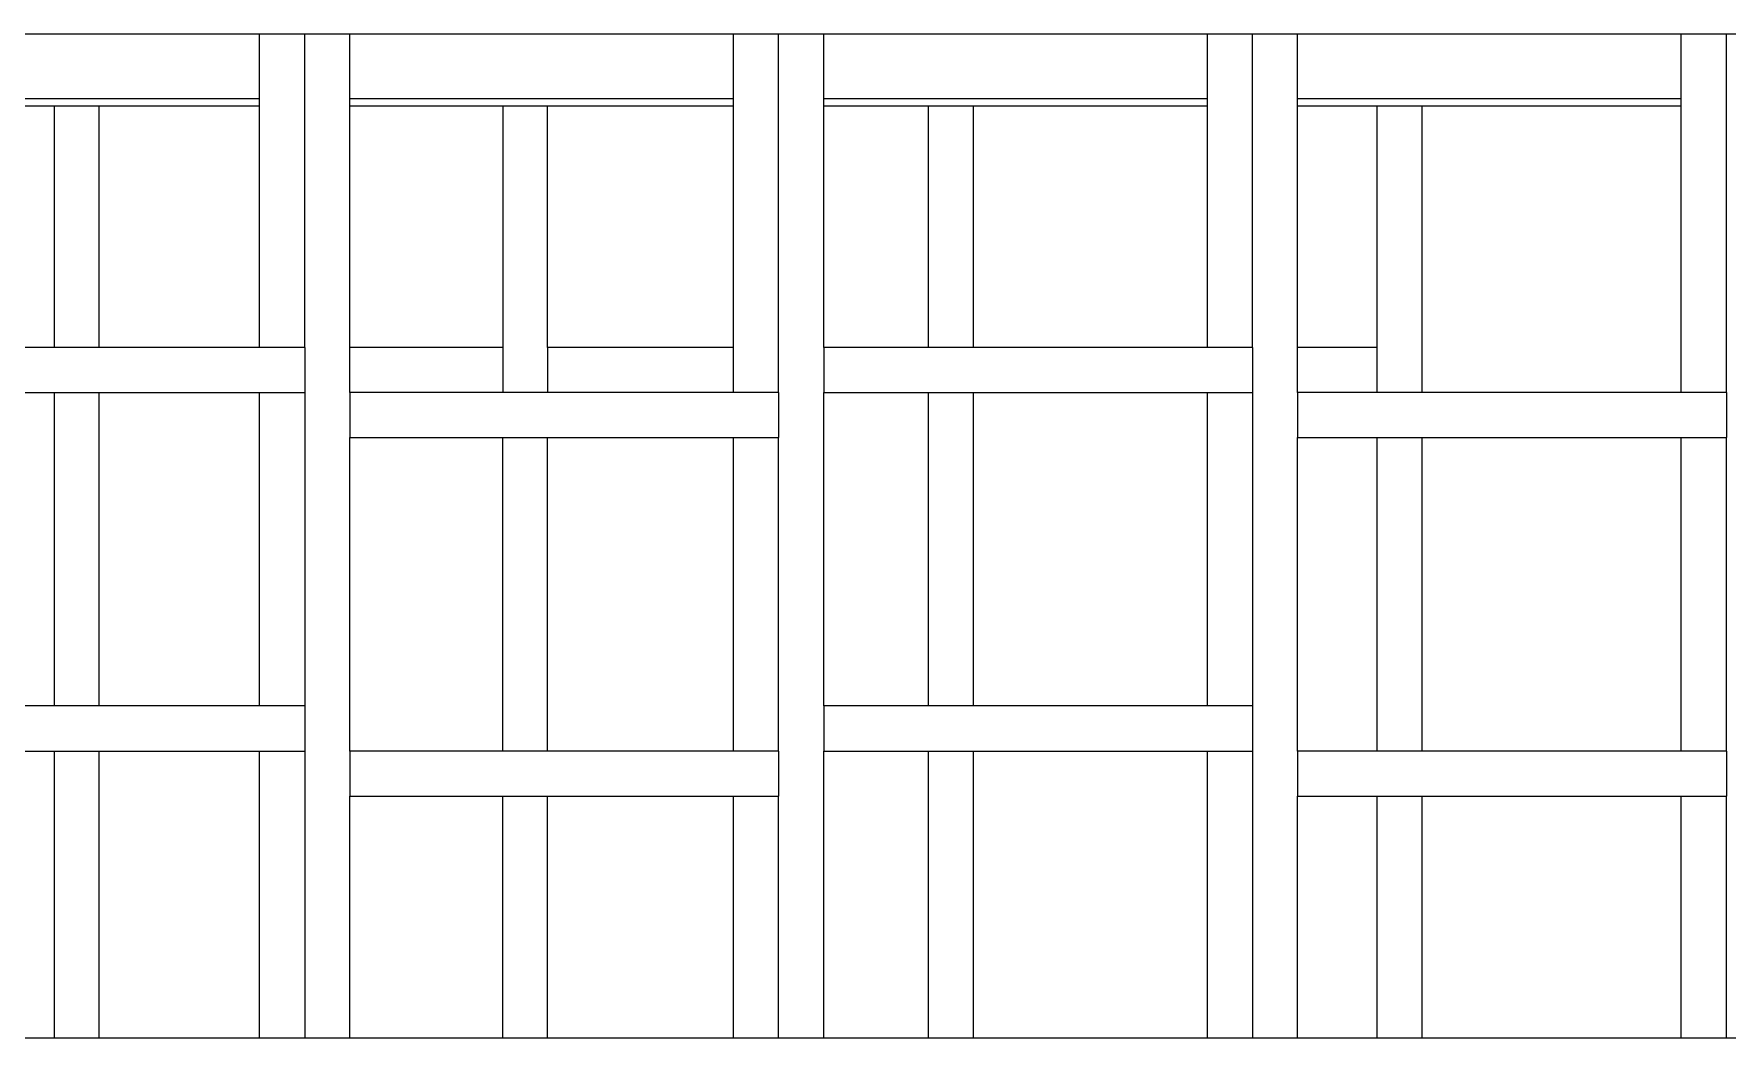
# Model space of a CAD drawing. Extents: x -60 to 60, y -13 to 16.
# Drawn here: x -23.744 to -19.992, y 7.016 to 9.241 of the extents above; entities that cross this region are included whole.
import ezdxf

# ---------------------------------------------------------------- set-up
doc = ezdxf.new("R2010")
doc.units = 0
doc.layers.get('0').update_dxf_attribs({"linetype": 'CONTINUOUS'})

msp = doc.modelspace()

# ---------------------------------------------------------------- linework, layer by layer
for p, q in [((-24.0936, 9.2407), (-23.2436, 9.2407)), ((-23.2436, 9.2407), (-23.1436, 9.2407)), ((-23.2436, 9.0967), (-23.2436, 9.2407)), ((-23.1436, 9.2407), (-23.0436, 9.2407)), ((-23.1436, 8.5464), (-23.1436, 9.2407)), ((-23.0436, 9.2407), (-22.1936, 9.2407)), ((-23.0436, 9.0967), (-23.0436, 9.2407)), ((-22.1936, 9.2407), (-22.0936, 9.2407)), ((-22.1936, 9.0967), (-22.1936, 9.2407)), ((-22.0936, 9.2407), (-21.9936, 9.2407)), ((-22.0936, 8.4464), (-22.0936, 9.2407)), ((-21.9936, 9.0967), (-21.9936, 9.2407)), ((-21.9936, 9.2407), (-21.1436, 9.2407)), ((-21.1436, 9.2407), (-21.0436, 9.2407)), ((-21.1436, 9.0967), (-21.1436, 9.2407)), ((-21.0436, 9.2407), (-20.9436, 9.2407)), ((-21.0436, 8.5464), (-21.0436, 9.2407)), ((-20.9436, 9.2407), (-20.0936, 9.2407)), ((-20.9436, 9.0967), (-20.9436, 9.2407)), ((-20.0936, 9.2407), (-19.9936, 9.2407)), ((-20.0936, 9.0967), (-20.0936, 9.2407)), ((-19.9936, 9.2407), (-19.8936, 9.2407)), ((-19.9936, 8.4464), (-19.9936, 9.2407)), ((-23.2436, 9.0967), (-24.0936, 9.0967)), ((-23.698, 9.0807), (-24.0936, 9.0807)), ((-23.698, 8.5464), (-23.698, 9.0807)), ((-23.5987, 9.0807), (-23.698, 9.0807)), ((-23.5987, 8.5464), (-23.5987, 9.0807)), ((-23.2436, 9.0807), (-23.5987, 9.0807)), ((-23.2436, 9.0807), (-23.2436, 9.0967)), ((-23.2436, 8.5464), (-23.2436, 9.0807)), ((-22.1936, 9.0967), (-23.0436, 9.0967)), ((-23.0436, 9.0807), (-23.0436, 9.0967)), ((-22.7048, 9.0807), (-23.0436, 9.0807)), ((-23.0436, 8.5464), (-23.0436, 9.0807)), ((-22.7048, 9.0807), (-22.7048, 8.5464)), ((-22.6055, 9.0807), (-22.7048, 9.0807)), ((-22.6055, 8.5464), (-22.6055, 9.0807)), ((-22.1936, 9.0807), (-22.6055, 9.0807)), ((-22.1936, 9.0807), (-22.1936, 9.0967)), ((-22.1936, 8.5464), (-22.1936, 9.0807)), ((-21.1436, 9.0967), (-21.9936, 9.0967)), ((-21.9936, 9.0807), (-21.9936, 9.0967)), ((-21.9936, 8.5464), (-21.9936, 9.0807)), ((-21.7612, 9.0807), (-21.9936, 9.0807)), ((-21.7612, 8.5464), (-21.7612, 9.0807)), ((-21.6619, 9.0807), (-21.7612, 9.0807)), ((-21.6619, 8.5464), (-21.6619, 9.0807)), ((-21.1436, 9.0807), (-21.6619, 9.0807)), ((-21.1436, 9.0807), (-21.1436, 9.0967)), ((-21.1436, 8.5464), (-21.1436, 9.0807)), ((-20.0936, 9.0967), (-20.9436, 9.0967)), ((-20.9436, 9.0807), (-20.9436, 9.0967)), ((-20.768, 9.0807), (-20.9436, 9.0807)), ((-20.9436, 8.5464), (-20.9436, 9.0807)), ((-20.768, 9.0807), (-20.768, 8.5464)), ((-20.6686, 9.0807), (-20.768, 9.0807)), ((-20.6686, 9.0807), (-20.6686, 8.4464)), ((-20.0936, 9.0807), (-20.6686, 9.0807)), ((-20.0936, 9.0807), (-20.0936, 9.0967)), ((-20.0936, 8.4464), (-20.0936, 9.0807)), ((-23.698, 8.5464), (-24.0936, 8.5464)), ((-23.5987, 8.5464), (-23.698, 8.5464)), ((-23.2436, 8.5464), (-23.5987, 8.5464)), ((-23.1436, 8.5464), (-23.2436, 8.5464)), ((-23.1436, 8.5464), (-23.1436, 8.4464)), ((-22.7048, 8.5464), (-23.0436, 8.5464)), ((-23.0436, 8.4464), (-23.0436, 8.5464)), ((-22.7048, 8.5464), (-22.7048, 8.4464)), ((-22.1936, 8.5464), (-22.6055, 8.5464)), ((-22.6055, 8.5464), (-22.6055, 8.4464)), ((-22.1936, 8.4464), (-22.1936, 8.5464)), ((-21.7612, 8.5464), (-21.9936, 8.5464)), ((-21.9936, 8.5464), (-21.9936, 8.4464)), ((-21.6619, 8.5464), (-21.7612, 8.5464)), ((-21.1436, 8.5464), (-21.6619, 8.5464)), ((-21.0436, 8.5464), (-21.1436, 8.5464)), ((-21.0436, 8.5464), (-21.0436, 8.4464)), ((-20.768, 8.5464), (-20.9436, 8.5464)), ((-20.9436, 8.4464), (-20.9436, 8.5464)), ((-20.768, 8.5464), (-20.768, 8.4464)), ((-24.0936, 8.4464), (-23.698, 8.4464)), ((-23.698, 7.7521), (-23.698, 8.4464)), ((-23.698, 8.4464), (-23.5987, 8.4464)), ((-23.5987, 7.7521), (-23.5987, 8.4464)), ((-23.5987, 8.4464), (-23.2436, 8.4464)), ((-23.2436, 7.7521), (-23.2436, 8.4464)), ((-23.2436, 8.4464), (-23.1436, 8.4464)), ((-23.1436, 8.4464), (-23.1436, 7.7521)), ((-22.7048, 8.4464), (-23.0436, 8.4464)), ((-23.0436, 8.4464), (-23.0436, 8.3464)), ((-22.6055, 8.4464), (-22.7048, 8.4464)), ((-22.1936, 8.4464), (-22.6055, 8.4464)), ((-22.0936, 8.4464), (-22.1936, 8.4464)), ((-22.0936, 8.4464), (-22.0936, 8.3464)), ((-21.9936, 8.4464), (-21.7612, 8.4464)), ((-21.9936, 7.7521), (-21.9936, 8.4464)), ((-21.7612, 7.7521), (-21.7612, 8.4464)), ((-21.7612, 8.4464), (-21.6619, 8.4464)), ((-21.6619, 7.7521), (-21.6619, 8.4464)), ((-21.6619, 8.4464), (-21.1436, 8.4464)), ((-21.1436, 7.7521), (-21.1436, 8.4464)), ((-21.1436, 8.4464), (-21.0436, 8.4464)), ((-21.0436, 8.4464), (-21.0436, 7.7521)), ((-20.768, 8.4464), (-20.9436, 8.4464)), ((-20.9436, 8.4464), (-20.9436, 8.3464)), ((-20.6686, 8.4464), (-20.768, 8.4464)), ((-20.0936, 8.4464), (-20.6686, 8.4464)), ((-19.9936, 8.4464), (-20.0936, 8.4464)), ((-19.9936, 8.4464), (-19.9936, 8.3464)), ((-23.0436, 7.6521), (-23.0436, 8.3464)), ((-23.0436, 8.3464), (-22.7048, 8.3464)), ((-22.7048, 7.6521), (-22.7048, 8.3464)), ((-22.7048, 8.3464), (-22.6055, 8.3464)), ((-22.6055, 7.6521), (-22.6055, 8.3464)), ((-22.6055, 8.3464), (-22.1936, 8.3464)), ((-22.1936, 7.6521), (-22.1936, 8.3464)), ((-22.1936, 8.3464), (-22.0936, 8.3464)), ((-22.0936, 7.6521), (-22.0936, 8.3464)), ((-20.9436, 7.6521), (-20.9436, 8.3464)), ((-20.9436, 8.3464), (-20.768, 8.3464)), ((-20.768, 8.3464), (-20.768, 7.6521)), ((-20.768, 8.3464), (-20.6686, 8.3464)), ((-20.6686, 8.3464), (-20.6686, 7.6521)), ((-20.6686, 8.3464), (-20.0936, 8.3464)), ((-20.0936, 7.6521), (-20.0936, 8.3464)), ((-20.0936, 8.3464), (-19.9936, 8.3464)), ((-19.9936, 7.6521), (-19.9936, 8.3464)), ((-23.698, 7.7521), (-24.0936, 7.7521)), ((-23.5987, 7.7521), (-23.698, 7.7521)), ((-23.2436, 7.7521), (-23.5987, 7.7521)), ((-23.1436, 7.7521), (-23.2436, 7.7521)), ((-23.1436, 7.7521), (-23.1436, 7.6521)), ((-21.9936, 7.7521), (-21.9936, 7.6521)), ((-21.7612, 7.7521), (-21.9936, 7.7521)), ((-21.6619, 7.7521), (-21.7612, 7.7521)), ((-21.1436, 7.7521), (-21.6619, 7.7521)), ((-21.0436, 7.7521), (-21.1436, 7.7521)), ((-21.0436, 7.7521), (-21.0436, 7.6521)), ((-24.0936, 7.6521), (-23.698, 7.6521)), ((-23.698, 7.0164), (-23.698, 7.6521)), ((-23.698, 7.6521), (-23.5987, 7.6521)), ((-23.5987, 7.0164), (-23.5987, 7.6521)), ((-23.5987, 7.6521), (-23.2436, 7.6521)), ((-23.2436, 7.0164), (-23.2436, 7.6521)), ((-23.2436, 7.6521), (-23.1436, 7.6521)), ((-23.1436, 7.6521), (-23.1436, 7.0164)), ((-23.0436, 7.6521), (-23.0436, 7.5521)), ((-22.7048, 7.6521), (-23.0436, 7.6521)), ((-22.6055, 7.6521), (-22.7048, 7.6521)), ((-22.1936, 7.6521), (-22.6055, 7.6521)), ((-22.0936, 7.6521), (-22.1936, 7.6521)), ((-22.0936, 7.6521), (-22.0936, 7.5521)), ((-21.9936, 7.0164), (-21.9936, 7.6521)), ((-21.9936, 7.6521), (-21.7612, 7.6521)), ((-21.7612, 7.0164), (-21.7612, 7.6521)), ((-21.7612, 7.6521), (-21.6619, 7.6521)), ((-21.6619, 7.0164), (-21.6619, 7.6521)), ((-21.6619, 7.6521), (-21.1436, 7.6521)), ((-21.1436, 7.0164), (-21.1436, 7.6521)), ((-21.1436, 7.6521), (-21.0436, 7.6521)), ((-21.0436, 7.6521), (-21.0436, 7.0164)), ((-20.9436, 7.6521), (-20.9436, 7.5521)), ((-20.768, 7.6521), (-20.9436, 7.6521)), ((-20.6686, 7.6521), (-20.768, 7.6521)), ((-20.0936, 7.6521), (-20.6686, 7.6521)), ((-19.9936, 7.6521), (-20.0936, 7.6521)), ((-19.9936, 7.6521), (-19.9936, 7.5521)), ((-23.0436, 7.0164), (-23.0436, 7.5521)), ((-23.0436, 7.5521), (-22.7048, 7.5521)), ((-22.7048, 7.0164), (-22.7048, 7.5521)), ((-22.7048, 7.5521), (-22.6055, 7.5521)), ((-22.6055, 7.0164), (-22.6055, 7.5521)), ((-22.6055, 7.5521), (-22.1936, 7.5521)), ((-22.1936, 7.0164), (-22.1936, 7.5521)), ((-22.1936, 7.5521), (-22.0936, 7.5521)), ((-22.0936, 7.0164), (-22.0936, 7.5521)), ((-20.9436, 7.0164), (-20.9436, 7.5521)), ((-20.9436, 7.5521), (-20.768, 7.5521)), ((-20.768, 7.5521), (-20.768, 7.0164)), ((-20.768, 7.5521), (-20.6686, 7.5521)), ((-20.6686, 7.5521), (-20.6686, 7.0164)), ((-20.6686, 7.5521), (-20.0936, 7.5521)), ((-20.0936, 7.0164), (-20.0936, 7.5521)), ((-20.0936, 7.5521), (-19.9936, 7.5521)), ((-19.9936, 7.0164), (-19.9936, 7.5521)), ((-23.698, 7.0164), (-24.0936, 7.0164)), ((-23.5987, 7.0164), (-23.698, 7.0164)), ((-23.2436, 7.0164), (-23.5987, 7.0164)), ((-23.1436, 7.0164), (-23.2436, 7.0164)), ((-23.0436, 7.0164), (-23.1436, 7.0164)), ((-22.7048, 7.0164), (-23.0436, 7.0164)), ((-22.6055, 7.0164), (-22.7048, 7.0164)), ((-22.1936, 7.0164), (-22.6055, 7.0164)), ((-22.0936, 7.0164), (-22.1936, 7.0164)), ((-21.9936, 7.0164), (-22.0936, 7.0164)), ((-21.7612, 7.0164), (-21.9936, 7.0164)), ((-21.6619, 7.0164), (-21.7612, 7.0164)), ((-21.1436, 7.0164), (-21.6619, 7.0164)), ((-21.0436, 7.0164), (-21.1436, 7.0164)), ((-20.9436, 7.0164), (-21.0436, 7.0164)), ((-20.768, 7.0164), (-20.9436, 7.0164)), ((-20.6686, 7.0164), (-20.768, 7.0164)), ((-20.0936, 7.0164), (-20.6686, 7.0164)), ((-19.9936, 7.0164), (-20.0936, 7.0164)), ((-19.8936, 7.0164), (-19.9936, 7.0164))]:
    msp.add_line(p, q)

doc.saveas('drawing.dxf')
